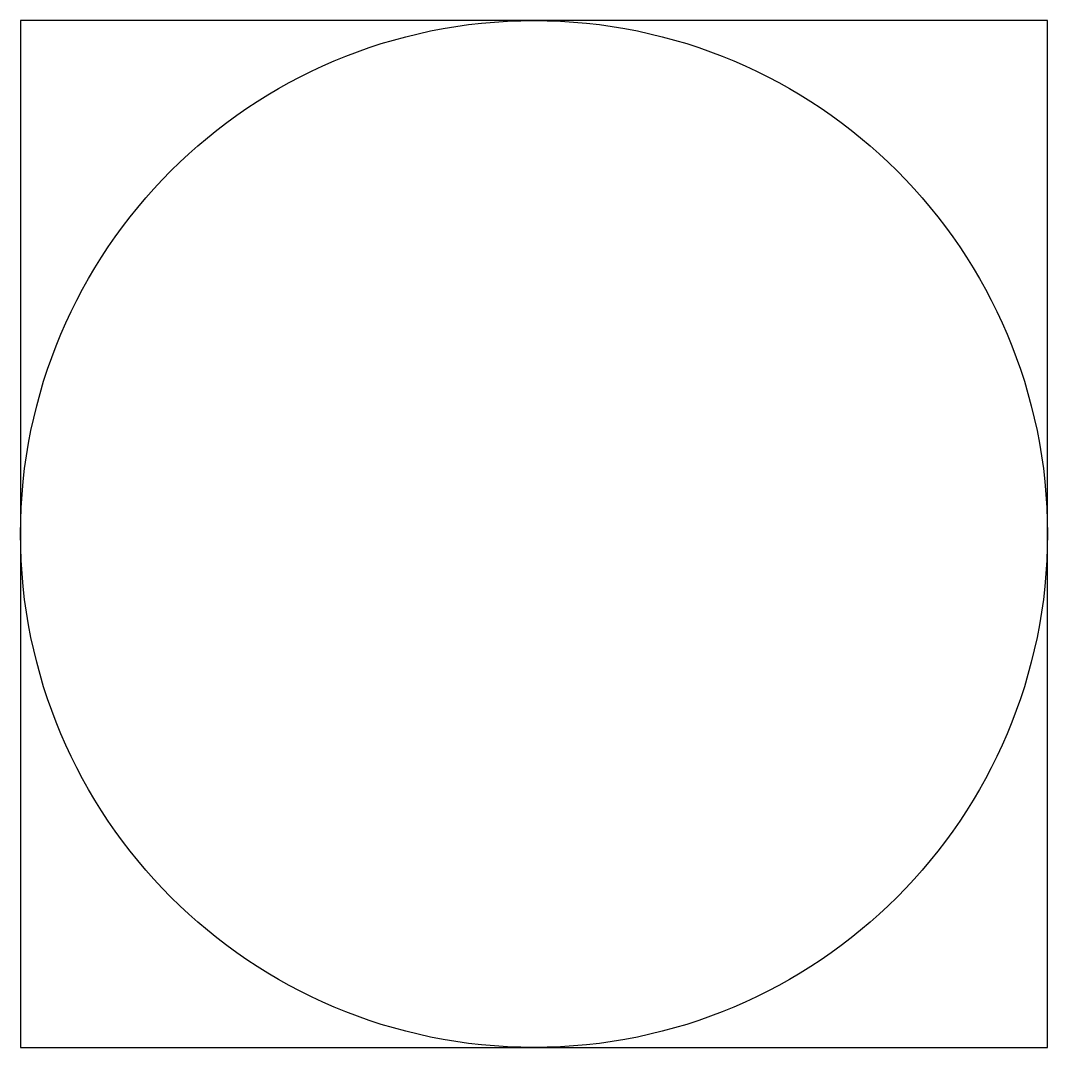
# Model space of a CAD drawing. Header units: metres. Extents: x -2 to 2, y -2 to 2.
import ezdxf

# ---------------------------------------------------------------- set-up
doc = ezdxf.new("R2010")
doc.units = ezdxf.units.M
doc.layers.get('0').update_dxf_attribs({"color": 150})

msp = doc.modelspace()

# ---------------------------------------------------------------- linework, layer by layer
at = {"flags": 128}
msp.add_lwpolyline([(-2, -2), (2, -2), (2, 2), (-2, 2)], close=True, dxfattribs=at)
msp.add_circle((0, 0), 2)

doc.saveas('drawing.dxf')
